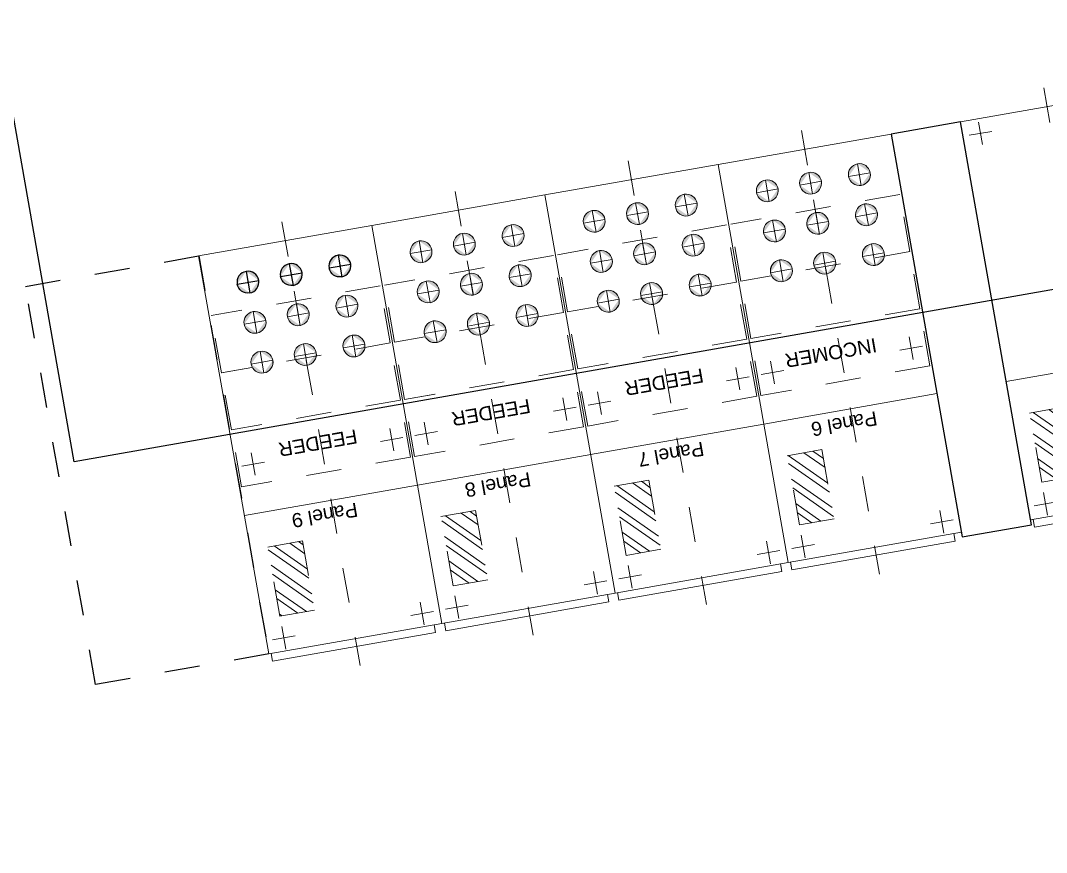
# Model space of a CAD drawing. Header units: millimetres. Extents: x 111502 to 977541, y 8702 to 1044108.
# Drawn here: x 489318.204 to 489321.121, y 241123.367 to 241125.735 of the extents above; entities that cross this region are included whole.
import ezdxf

# ---------------------------------------------------------------- set-up
doc = ezdxf.new("R2010")
doc.units = ezdxf.units.MM
doc.header["$LTSCALE"] = 0.25
for name, pattern in [('Proposed Primary Substation - OPTION 2$0$ACISOTGB', [9, 4, -1, 1, -1, 1, -1]), ('Proposed Primary Substation - OPTION 2$0$AM_ISO02W050', [7.5, 6, -1.5]), ('Proposed Primary Substation - OPTION 2$0$AM_ISO08W050', [18, 12, -1.5, 3, -1.5]), ('Proposed Primary Substation - OPTION 2$0$AM_ISO08W050x2', [9, 6, -0.75, 1.5, -0.75])]:
    doc.linetypes.add(name, pattern=pattern)
for name, color, linetype in [('Proposed Primary Substation - OPTION 2$0$0 RELAY PANELS', 7, 'Continuous'), ('Proposed Primary Substation - OPTION 2$0$PDF10_Geometry', 7, 'Continuous'), ('Proposed Primary Substation - OPTION 2$0$PDF10_Solid Fills', 7, 'Continuous'), ('X HVSS Site Background', 8, 'Continuous'), ('Z-z-Xref-Primary Substation', 7, 'Continuous')]:
    doc.layers.add(name, color=color, linetype=linetype)
for name, color, linetype, lineweight in [('Proposed Primary Substation - OPTION 2$0$AM_0', 7, 'Continuous', 20), ('Proposed Primary Substation - OPTION 2$0$AM_3', 6, 'Proposed Primary Substation - OPTION 2$0$AM_ISO02W050', 15), ('Proposed Primary Substation - OPTION 2$0$AM_6', 2, 'Continuous', 15), ('Proposed Primary Substation - OPTION 2$0$AM_7', 4, 'Proposed Primary Substation - OPTION 2$0$AM_ISO08W050', 13), ('Proposed Primary Substation - OPTION 2$0$AM_8', 1, 'Continuous', 13)]:
    doc.layers.add(name, color=color, linetype=linetype, lineweight=lineweight)
doc.styles.add('Proposed Primary Substation - OPTION 2$0$Standard', font='arial.ttf')
pattern_1 = [(45, (-3949.11, 614.69), (-35.35534, 35.35534), [])]

# ---------------------------------------------------------------- blocks, each defined once
blk = doc.blocks.new('Proposed Primary Substation - OPTION 2$0$BUSSEC_F01_OP02')
at = {"layer": 'Proposed Primary Substation - OPTION 2$0$AM_0'}
for p, q in [((0, 400), (500, 400)), ((500, 400), (1000, 400))]:
    blk.add_line(p, q, dxfattribs=at)
for points in [[(0, 0), (500, 0), (500, 1150), (0, 1150)], [(500, 0), (1000, 0), (1000, 1150), (500, 1150)]]:
    blk.add_lwpolyline(points, close=True, dxfattribs=at)
for points in [[(22, 0), (22, -22), (493, -22), (493, 0)], [(522, 0), (522, -22), (993, -22), (993, 0)]]:
    blk.add_lwpolyline(points, dxfattribs=at)
at = {"layer": 'Proposed Primary Substation - OPTION 2$0$AM_7'}
for p, q in [((250, 1204.2), (250, -77.4)), ((750, 1204.2), (750, -77.4))]:
    blk.add_line(p, q, dxfattribs=at)
at = {"layer": 'Proposed Primary Substation - OPTION 2$0$AM_7', "linetype": 'Proposed Primary Substation - OPTION 2$0$AM_ISO08W050x2'}
for p, q in [((50, 70.7), (50, 5.3)), ((450, 70.7), (450, 5.3)), ((550, 70.7), (550, 5.3)), ((950, 70.7), (950, 5.3)), ((82.7, 38), (17.3, 38)), ((417.3, 38), (482.7, 38)), ((582.7, 38), (517.3, 38)), ((917.3, 38), (982.7, 38))]:
    blk.add_line(p, q, dxfattribs=at)
blk = doc.blocks.new('Proposed Primary Substation - OPTION 2$0$BB CT CHAMBER')
blk.add_lwpolyline([(0, 0), (200, 0), (200, -1164), (0, -1164)], close=True)
blk = doc.blocks.new('Proposed Primary Substation - OPTION 2$0$011S-630A BTM FLAT')
at = {"layer": 'Proposed Primary Substation - OPTION 2$0$AM_0'}
blk.add_line((-500, 400), (0, 400), dxfattribs=at)
blk.add_lwpolyline([(-500, 0), (0, 0), (0, 1150), (-500, 1150)], close=True, dxfattribs=at)
blk.add_lwpolyline([(-478, 0), (-478, -22), (-7, -22), (-7, 0)], dxfattribs=at)
at = {"layer": 'Proposed Primary Substation - OPTION 2$0$AM_7'}
blk.add_line((-250, 1204.2), (-250, -77.4), dxfattribs=at)
at = {"layer": 'Proposed Primary Substation - OPTION 2$0$AM_7', "linetype": 'Proposed Primary Substation - OPTION 2$0$AM_ISO08W050x2'}
for p, q in [((-450, 70.7), (-450, 5.3)), ((-50, 70.7), (-50, 5.3)), ((-417.3, 38), (-482.7, 38)), ((-82.7, 38), (-17.3, 38))]:
    blk.add_line(p, q, dxfattribs=at)
blk = doc.blocks.new('Proposed Primary Substation - OPTION 2$0$2000A FLAT')
at = {"layer": 'Proposed Primary Substation - OPTION 2$0$AM_0'}
blk.add_line((-500, 400), (0, 400), dxfattribs=at)
blk.add_lwpolyline([(-500, 0), (0, 0), (0, 1150), (-500, 1150)], close=True, dxfattribs=at)
blk.add_lwpolyline([(-478, 0), (-478, -22), (-7, -22), (-7, 0)], dxfattribs=at)
at = {"layer": 'Proposed Primary Substation - OPTION 2$0$AM_7'}
blk.add_line((-250, 1204.2), (-250, -77.4), dxfattribs=at)
at = {"layer": 'Proposed Primary Substation - OPTION 2$0$AM_7', "linetype": 'Proposed Primary Substation - OPTION 2$0$AM_ISO08W050x2'}
for p, q in [((-450, 70.7), (-450, 5.3)), ((-50, 70.7), (-50, 5.3)), ((-417.3, 38), (-482.7, 38)), ((-82.7, 38), (-17.3, 38))]:
    blk.add_line(p, q, dxfattribs=at)
blk = doc.blocks.new('Proposed Primary Substation - OPTION 2$0$BS100MM BTM RAISED')
at = {"layer": 'Proposed Primary Substation - OPTION 2$0$AM_8'}
h = blk.add_hatch(dxfattribs=at)
h.set_pattern_fill('_U', color=256, scale=50, angle=45, style=0, pattern_type=0)
h.set_pattern_definition(pattern_1)
h.paths.add_polyline_path([(0, 0), (0, -200), (100, -200), (100, 0)])
at = {"layer": 'Proposed Primary Substation - OPTION 2$0$AM_3'}
blk.add_lwpolyline([(0, -200), (100, -200), (100, 0), (0, 0)], close=True, dxfattribs=at)
blk = doc.blocks.new('Proposed Primary Substation - OPTION 2$0$BS 200MM BTM RAISED')
at = {"layer": 'Proposed Primary Substation - OPTION 2$0$AM_8'}
h = blk.add_hatch(dxfattribs=at)
h.set_pattern_fill('_U', color=256, scale=50, angle=45, style=0, pattern_type=0)
h.set_pattern_definition(pattern_1)
h.paths.add_polyline_path([(0, 0), (0, -200), (100, -200), (100, 0)])
at = {"layer": 'Proposed Primary Substation - OPTION 2$0$AM_3'}
blk.add_lwpolyline([(0, -200), (100, -200), (100, 0), (0, 0)], close=True, dxfattribs=at)
blk = doc.blocks.new('*U1583')
at = {"layer": 'Proposed Primary Substation - OPTION 2$0$AM_8'}
h = blk.add_hatch(dxfattribs=at)
h.set_pattern_fill('_U', color=256, scale=50, angle=45, style=0, pattern_type=0)
h.set_pattern_definition([(45, (-4099.11, 914.69), (-35.35534, 35.35534), [])])
h.paths.add_polyline_path([(-150, 300), (-150, 100), (-50, 100), (-50, 300)])
at = {"layer": 'Proposed Primary Substation - OPTION 2$0$AM_3'}
blk.add_lwpolyline([(-150, 100), (-50, 100), (-50, 300), (-150, 300)], close=True, dxfattribs=at)
for name in ['Proposed Primary Substation - OPTION 2$0$BS100MM BTM RAISED', 'Proposed Primary Substation - OPTION 2$0$BS 200MM BTM RAISED']:
    blk.add_blockref(name, (-150, 300))
blk = doc.blocks.new('Proposed Primary Substation - OPTION 2$0$DV10682 BLANK')
at = {"layer": 'Proposed Primary Substation - OPTION 2$0$AM_3'}
for p, q in [((6, -249), (6, -84)), ((6, -84), (494, -84)), ((494, -249), (494, -84)), ((6, -249), (494, -249))]:
    blk.add_line(p, q, dxfattribs=at)
blk = doc.blocks.new('Proposed Primary Substation - OPTION 2')
at = {"layer": 'Proposed Primary Substation - OPTION 2$0$PDF10_Solid Fills', "transparency": 33554559}
h = blk.add_hatch(color=256, dxfattribs=at)
h.paths.add_polyline_path([(489320583.8, 241125326.8, -0.413934), (489320620.1, 241125301.5)], flags=0)
h.paths.add_polyline_path([(489320558.3, 241125290.7, -0.414737), (489320583.8, 241125326.8)], flags=0)
h.paths.add_polyline_path([(489320594.6, 241125265.5, -0.414082), (489320558.3, 241125290.7)], flags=0)
h.paths.add_polyline_path([(489320620.1, 241125301.5, -0.413274), (489320594.6, 241125265.5)], flags=0)
h = blk.add_hatch(color=256, dxfattribs=at)
h.paths.add_polyline_path([(489320445.2, 241125302.4, -0.414093), (489320481.4, 241125277.1)], flags=0)
h.paths.add_polyline_path([(489320419.9, 241125266.3, -0.414093), (489320445.2, 241125302.4)], flags=0)
h.paths.add_polyline_path([(489320456, 241125241.1, -0.41344), (489320419.9, 241125266.3)], flags=0)
h.paths.add_polyline_path([(489320481.4, 241125277.1, -0.41344), (489320456, 241125241.1)], flags=0)
h = blk.add_hatch(color=256, dxfattribs=at)
h.paths.add_polyline_path([(489320322.1, 241125280.7, -0.41344), (489320358.1, 241125255.4)], flags=0)
h.paths.add_polyline_path([(489320296.9, 241125244.6, -0.414892), (489320322.1, 241125280.7)], flags=0)
h.paths.add_polyline_path([(489320332.9, 241125219.4, -0.414245), (489320296.9, 241125244.6)], flags=0)
h.paths.add_polyline_path([(489320358.1, 241125255.4, -0.412791), (489320332.9, 241125219.4)], flags=0)
h = blk.add_hatch(color=256, dxfattribs=at)
h.paths.add_polyline_path([(489320091.4, 241125240.1, -0.413934), (489320127.8, 241125214.8)], flags=0)
h.paths.add_polyline_path([(489320066, 241125204, -0.414737), (489320091.4, 241125240.1)], flags=0)
h.paths.add_polyline_path([(489320102.2, 241125178.8, -0.414082), (489320066, 241125204)], flags=0)
h.paths.add_polyline_path([(489320127.8, 241125214.8, -0.413274), (489320102.2, 241125178.8)], flags=0)
h = blk.add_hatch(color=256, dxfattribs=at)
h.paths.add_polyline_path([(489319952.8, 241125215.7, -0.414093), (489319988.9, 241125190.4)], flags=0)
h.paths.add_polyline_path([(489319927.5, 241125179.6, -0.414093), (489319952.8, 241125215.7)], flags=0)
h.paths.add_polyline_path([(489319963.6, 241125154.4, -0.41344), (489319927.5, 241125179.6)], flags=0)
h.paths.add_polyline_path([(489319988.9, 241125190.4, -0.41344), (489319963.6, 241125154.4)], flags=0)
h = blk.add_hatch(color=256, dxfattribs=at)
h.paths.add_polyline_path([(489320604, 241125212.6, -0.413934), (489320640.3, 241125187.3)], flags=0)
h.paths.add_polyline_path([(489320578.5, 241125176.4, -0.414737), (489320604, 241125212.6)], flags=0)
h.paths.add_polyline_path([(489320614.8, 241125151.3, -0.414082), (489320578.5, 241125176.4)], flags=0)
h.paths.add_polyline_path([(489320640.3, 241125187.3, -0.413274), (489320614.8, 241125151.3)], flags=0)
h = blk.add_hatch(color=256, dxfattribs=at)
h.paths.add_polyline_path([(489319829.7, 241125194, -0.41344), (489319865.7, 241125168.7)], flags=0)
h.paths.add_polyline_path([(489319804.5, 241125157.9, -0.414892), (489319829.7, 241125194)], flags=0)
h.paths.add_polyline_path([(489319840.5, 241125132.7, -0.414245), (489319804.5, 241125157.9)], flags=0)
h.paths.add_polyline_path([(489319865.7, 241125168.7, -0.412791), (489319840.5, 241125132.7)], flags=0)
h = blk.add_hatch(color=256, dxfattribs=at)
h.paths.add_polyline_path([(489320465.4, 241125188.2, -0.414093), (489320501.5, 241125162.9)], flags=0)
h.paths.add_polyline_path([(489320440, 241125152, -0.414093), (489320465.4, 241125188.2)], flags=0)
h.paths.add_polyline_path([(489320476.1, 241125126.9, -0.41344), (489320440, 241125152)], flags=0)
h.paths.add_polyline_path([(489320501.5, 241125162.9, -0.41344), (489320476.1, 241125126.9)], flags=0)
h = blk.add_hatch(color=256, dxfattribs=at)
h.paths.add_polyline_path([(489319599, 241125153.4, -0.413934), (489319635.4, 241125128.2)], flags=0)
h.paths.add_polyline_path([(489319573.6, 241125117.3, -0.414737), (489319599, 241125153.4)], flags=0)
h.paths.add_polyline_path([(489319609.8, 241125092.1, -0.414082), (489319573.6, 241125117.3)], flags=0)
h.paths.add_polyline_path([(489319635.4, 241125128.2, -0.413274), (489319609.8, 241125092.1)], flags=0)
h = blk.add_hatch(color=256, dxfattribs=at)
h.paths.add_polyline_path([(489320342.3, 241125166.5, -0.413934), (489320378.6, 241125141.2)], flags=0)
h.paths.add_polyline_path([(489320316.9, 241125130.4, -0.414737), (489320342.3, 241125166.5)], flags=0)
h.paths.add_polyline_path([(489320353.1, 241125105.2, -0.414082), (489320316.9, 241125130.4)], flags=0)
h.paths.add_polyline_path([(489320378.6, 241125141.2, -0.413274), (489320353.1, 241125105.2)], flags=0)
h = blk.add_hatch(color=256, dxfattribs=at)
h.paths.add_polyline_path([(489319460.4, 241125129, -0.414093), (489319496.5, 241125103.7)], flags=0)
h.paths.add_polyline_path([(489319435.1, 241125092.9, -0.414093), (489319460.4, 241125129)], flags=0)
h.paths.add_polyline_path([(489319471.2, 241125067.7, -0.41344), (489319435.1, 241125092.9)], flags=0)
h.paths.add_polyline_path([(489319496.5, 241125103.7, -0.41344), (489319471.2, 241125067.7)], flags=0)
h = blk.add_hatch(color=256, dxfattribs=at)
h.paths.add_polyline_path([(489320111.5, 241125125.9, -0.413934), (489320147.9, 241125100.6)], flags=0)
h.paths.add_polyline_path([(489320086.1, 241125089.7, -0.414737), (489320111.5, 241125125.9)], flags=0)
h.paths.add_polyline_path([(489320122.3, 241125064.6, -0.414082), (489320086.1, 241125089.7)], flags=0)
h.paths.add_polyline_path([(489320147.9, 241125100.6, -0.413274), (489320122.3, 241125064.6)], flags=0)
h = blk.add_hatch(color=256, dxfattribs=at)
h.paths.add_polyline_path([(489319337.3, 241125107.3, -0.41344), (489319373.3, 241125082)], flags=0)
h.paths.add_polyline_path([(489319312.1, 241125071.2, -0.414892), (489319337.3, 241125107.3)], flags=0)
h.paths.add_polyline_path([(489319348.1, 241125046, -0.414245), (489319312.1, 241125071.2)], flags=0)
h.paths.add_polyline_path([(489319373.3, 241125082, -0.412791), (489319348.1, 241125046)], flags=0)
h = blk.add_hatch(color=256, dxfattribs=at)
h.paths.add_polyline_path([(489319972.9, 241125101.5, -0.414093), (489320009.1, 241125076.2)], flags=0)
h.paths.add_polyline_path([(489319947.6, 241125065.3, -0.414093), (489319972.9, 241125101.5)], flags=0)
h.paths.add_polyline_path([(489319983.7, 241125040.1, -0.41344), (489319947.6, 241125065.3)], flags=0)
h.paths.add_polyline_path([(489320009.1, 241125076.2, -0.41344), (489319983.7, 241125040.1)], flags=0)
at = {"layer": 'Proposed Primary Substation - OPTION 2$0$PDF10_Solid Fills', "true_color": 0xffffff, "transparency": 33554559}
h = blk.add_hatch(color=7, dxfattribs=at)
h.paths.add_polyline_path([(489320623.6, 241125099.3, -0.413934), (489320660, 241125074)], flags=0)
h.paths.add_polyline_path([(489320598.2, 241125063.1, -0.414737), (489320623.6, 241125099.3)], flags=0)
h.paths.add_polyline_path([(489320634.4, 241125038, -0.414082), (489320598.2, 241125063.1)], flags=0)
h.paths.add_polyline_path([(489320660, 241125074, -0.413274), (489320634.4, 241125038)], flags=0)
at = {"layer": 'Proposed Primary Substation - OPTION 2$0$PDF10_Solid Fills', "transparency": 33554559}
h = blk.add_hatch(color=256, dxfattribs=at)
h.paths.add_polyline_path([(489320623.6, 241125099.3, -0.413934), (489320660, 241125074)], flags=0)
h.paths.add_polyline_path([(489320598.2, 241125063.1, -0.414737), (489320623.6, 241125099.3)], flags=0)
h.paths.add_polyline_path([(489320634.4, 241125038, -0.414082), (489320598.2, 241125063.1)], flags=0)
h.paths.add_polyline_path([(489320660, 241125074, -0.413274), (489320634.4, 241125038)], flags=0)
h = blk.add_hatch(color=256, dxfattribs=at)
h.paths.add_polyline_path([(489319849.9, 241125079.8, -0.413934), (489319886.3, 241125054.5)], flags=0)
h.paths.add_polyline_path([(489319824.5, 241125043.7, -0.414737), (489319849.9, 241125079.8)], flags=0)
h.paths.add_polyline_path([(489319860.7, 241125018.5, -0.414082), (489319824.5, 241125043.7)], flags=0)
h.paths.add_polyline_path([(489319886.3, 241125054.5, -0.413274), (489319860.7, 241125018.5)], flags=0)
at = {"layer": 'Proposed Primary Substation - OPTION 2$0$PDF10_Solid Fills', "true_color": 0xffffff, "transparency": 33554559}
h = blk.add_hatch(color=7, dxfattribs=at)
h.paths.add_polyline_path([(489320485.3, 241125074.9, -0.413934), (489320521.7, 241125049.6)], flags=0)
h.paths.add_polyline_path([(489320459.9, 241125038.8, -0.414737), (489320485.3, 241125074.9)], flags=0)
h.paths.add_polyline_path([(489320496.1, 241125013.6, -0.414082), (489320459.9, 241125038.8)], flags=0)
h.paths.add_polyline_path([(489320521.7, 241125049.6, -0.413274), (489320496.1, 241125013.6)], flags=0)
at = {"layer": 'Proposed Primary Substation - OPTION 2$0$PDF10_Solid Fills', "transparency": 33554559}
h = blk.add_hatch(color=256, dxfattribs=at)
h.paths.add_polyline_path([(489320485.3, 241125074.9, -0.413934), (489320521.7, 241125049.6)], flags=0)
h.paths.add_polyline_path([(489320459.9, 241125038.8, -0.414737), (489320485.3, 241125074.9)], flags=0)
h.paths.add_polyline_path([(489320496.1, 241125013.6, -0.414082), (489320459.9, 241125038.8)], flags=0)
h.paths.add_polyline_path([(489320521.7, 241125049.6, -0.413274), (489320496.1, 241125013.6)], flags=0)
h = blk.add_hatch(color=256, dxfattribs=at)
h.paths.add_polyline_path([(489319619.2, 241125039.2, -0.413934), (489319655.5, 241125013.9)], flags=0)
h.paths.add_polyline_path([(489319593.7, 241125003, -0.414737), (489319619.2, 241125039.2)], flags=0)
h.paths.add_polyline_path([(489319629.9, 241124977.9, -0.414082), (489319593.7, 241125003)], flags=0)
h.paths.add_polyline_path([(489319655.5, 241125013.9, -0.413274), (489319629.9, 241124977.9)], flags=0)
at = {"layer": 'Proposed Primary Substation - OPTION 2$0$PDF10_Solid Fills', "true_color": 0xffffff, "transparency": 33554559}
h = blk.add_hatch(color=7, dxfattribs=at)
h.paths.add_polyline_path([(489320362.1, 241125053.2, -0.413934), (489320398.5, 241125028)], flags=0)
h.paths.add_polyline_path([(489320336.7, 241125017.1, -0.414737), (489320362.1, 241125053.2)], flags=0)
h.paths.add_polyline_path([(489320372.9, 241124991.9, -0.414082), (489320336.7, 241125017.1)], flags=0)
h.paths.add_polyline_path([(489320398.5, 241125028, -0.413274), (489320372.9, 241124991.9)], flags=0)
at = {"layer": 'Proposed Primary Substation - OPTION 2$0$PDF10_Solid Fills', "transparency": 33554559}
h = blk.add_hatch(color=256, dxfattribs=at)
h.paths.add_polyline_path([(489320362.1, 241125053.2, -0.413934), (489320398.5, 241125028)], flags=0)
h.paths.add_polyline_path([(489320336.7, 241125017.1, -0.414737), (489320362.1, 241125053.2)], flags=0)
h.paths.add_polyline_path([(489320372.9, 241124991.9, -0.414082), (489320336.7, 241125017.1)], flags=0)
h.paths.add_polyline_path([(489320398.5, 241125028, -0.413274), (489320372.9, 241124991.9)], flags=0)
h = blk.add_hatch(color=256, dxfattribs=at)
h.paths.add_polyline_path([(489319480.5, 241125014.8, -0.414093), (489319516.6, 241124989.5)], flags=0)
h.paths.add_polyline_path([(489319455.2, 241124978.6, -0.414093), (489319480.5, 241125014.8)], flags=0)
h.paths.add_polyline_path([(489319491.3, 241124953.4, -0.41344), (489319455.2, 241124978.6)], flags=0)
h.paths.add_polyline_path([(489319516.6, 241124989.5, -0.41344), (489319491.3, 241124953.4)], flags=0)
at = {"layer": 'Proposed Primary Substation - OPTION 2$0$PDF10_Solid Fills', "true_color": 0xffffff, "transparency": 33554559}
h = blk.add_hatch(color=7, dxfattribs=at)
h.paths.add_polyline_path([(489320131.2, 241125012.6, -0.413934), (489320167.6, 241124987.3)], flags=0)
h.paths.add_polyline_path([(489320105.8, 241124976.4, -0.414737), (489320131.2, 241125012.6)], flags=0)
h.paths.add_polyline_path([(489320142, 241124951.2, -0.414082), (489320105.8, 241124976.4)], flags=0)
h.paths.add_polyline_path([(489320167.6, 241124987.3, -0.413274), (489320142, 241124951.2)], flags=0)
at = {"layer": 'Proposed Primary Substation - OPTION 2$0$PDF10_Solid Fills', "transparency": 33554559}
h = blk.add_hatch(color=256, dxfattribs=at)
h.paths.add_polyline_path([(489320131.2, 241125012.6, -0.413934), (489320167.6, 241124987.3)], flags=0)
h.paths.add_polyline_path([(489320105.8, 241124976.4, -0.414737), (489320131.2, 241125012.6)], flags=0)
h.paths.add_polyline_path([(489320142, 241124951.2, -0.414082), (489320105.8, 241124976.4)], flags=0)
h.paths.add_polyline_path([(489320167.6, 241124987.3, -0.413274), (489320142, 241124951.2)], flags=0)
h = blk.add_hatch(color=256, dxfattribs=at)
h.paths.add_polyline_path([(489319357.5, 241124993.1, -0.413934), (489319393.9, 241124967.8)], flags=0)
h.paths.add_polyline_path([(489319332.1, 241124957, -0.414737), (489319357.5, 241124993.1)], flags=0)
h.paths.add_polyline_path([(489319368.3, 241124931.8, -0.414082), (489319332.1, 241124957)], flags=0)
h.paths.add_polyline_path([(489319393.9, 241124967.8, -0.413274), (489319368.3, 241124931.8)], flags=0)
at = {"layer": 'Proposed Primary Substation - OPTION 2$0$PDF10_Solid Fills', "true_color": 0xffffff, "transparency": 33554559}
h = blk.add_hatch(color=7, dxfattribs=at)
h.paths.add_polyline_path([(489319992.9, 241124988.2, -0.413934), (489320029.2, 241124962.9)], flags=0)
h.paths.add_polyline_path([(489319967.4, 241124952.1, -0.414737), (489319992.9, 241124988.2)], flags=0)
h.paths.add_polyline_path([(489320003.7, 241124926.9, -0.414082), (489319967.4, 241124952.1)], flags=0)
h.paths.add_polyline_path([(489320029.2, 241124962.9, -0.413274), (489320003.7, 241124926.9)], flags=0)
at = {"layer": 'Proposed Primary Substation - OPTION 2$0$PDF10_Solid Fills', "transparency": 33554559}
h = blk.add_hatch(color=256, dxfattribs=at)
h.paths.add_polyline_path([(489319992.9, 241124988.2, -0.413934), (489320029.2, 241124962.9)], flags=0)
h.paths.add_polyline_path([(489319967.4, 241124952.1, -0.414737), (489319992.9, 241124988.2)], flags=0)
h.paths.add_polyline_path([(489320003.7, 241124926.9, -0.414082), (489319967.4, 241124952.1)], flags=0)
h.paths.add_polyline_path([(489320029.2, 241124962.9, -0.413274), (489320003.7, 241124926.9)], flags=0)
h = blk.add_hatch(color=256, dxfattribs=at)
h.paths.add_polyline_path([(489319126.4, 241124952.4, -0.413934), (489319162.8, 241124927.2)], flags=0)
h.paths.add_polyline_path([(489319101, 241124916.3, -0.414737), (489319126.4, 241124952.4)], flags=0)
h.paths.add_polyline_path([(489319137.2, 241124891.1, -0.414082), (489319101, 241124916.3)], flags=0)
h.paths.add_polyline_path([(489319162.8, 241124927.2, -0.413274), (489319137.2, 241124891.1)], flags=0)
at = {"layer": 'Proposed Primary Substation - OPTION 2$0$PDF10_Solid Fills', "true_color": 0xffffff, "transparency": 33554559}
h = blk.add_hatch(color=7, dxfattribs=at)
h.paths.add_polyline_path([(489319869.7, 241124966.5, -0.413934), (489319906.1, 241124941.3)], flags=0)
h.paths.add_polyline_path([(489319844.3, 241124930.4, -0.414737), (489319869.7, 241124966.5)], flags=0)
h.paths.add_polyline_path([(489319880.5, 241124905.2, -0.414082), (489319844.3, 241124930.4)], flags=0)
h.paths.add_polyline_path([(489319906.1, 241124941.3, -0.413274), (489319880.5, 241124905.2)], flags=0)
at = {"layer": 'Proposed Primary Substation - OPTION 2$0$PDF10_Solid Fills', "transparency": 33554559}
h = blk.add_hatch(color=256, dxfattribs=at)
h.paths.add_polyline_path([(489319869.7, 241124966.5, -0.413934), (489319906.1, 241124941.3)], flags=0)
h.paths.add_polyline_path([(489319844.3, 241124930.4, -0.414737), (489319869.7, 241124966.5)], flags=0)
h.paths.add_polyline_path([(489319880.5, 241124905.2, -0.414082), (489319844.3, 241124930.4)], flags=0)
h.paths.add_polyline_path([(489319906.1, 241124941.3, -0.413274), (489319880.5, 241124905.2)], flags=0)
h = blk.add_hatch(color=256, dxfattribs=at)
h.paths.add_polyline_path([(489318988.1, 241124928.1, -0.414093), (489319024.2, 241124902.7)], flags=0)
h.paths.add_polyline_path([(489318962.8, 241124891.9, -0.414093), (489318988.1, 241124928.1)], flags=0)
h.paths.add_polyline_path([(489318998.9, 241124866.7, -0.41344), (489318962.8, 241124891.9)], flags=0)
h.paths.add_polyline_path([(489319024.2, 241124902.7, -0.41344), (489318998.9, 241124866.7)], flags=0)
at = {"layer": 'Proposed Primary Substation - OPTION 2$0$PDF10_Solid Fills', "true_color": 0xffffff, "transparency": 33554559}
h = blk.add_hatch(color=7, dxfattribs=at)
h.paths.add_polyline_path([(489319638.8, 241124925.9, -0.413934), (489319675.1, 241124900.6)], flags=0)
h.paths.add_polyline_path([(489319613.4, 241124889.7, -0.414737), (489319638.8, 241124925.9)], flags=0)
h.paths.add_polyline_path([(489319649.6, 241124864.5, -0.414082), (489319613.4, 241124889.7)], flags=0)
h.paths.add_polyline_path([(489319675.1, 241124900.6, -0.413274), (489319649.6, 241124864.5)], flags=0)
at = {"layer": 'Proposed Primary Substation - OPTION 2$0$PDF10_Solid Fills', "transparency": 33554559}
h = blk.add_hatch(color=256, dxfattribs=at)
h.paths.add_polyline_path([(489319638.8, 241124925.9, -0.413934), (489319675.1, 241124900.6)], flags=0)
h.paths.add_polyline_path([(489319613.4, 241124889.7, -0.414737), (489319638.8, 241124925.9)], flags=0)
h.paths.add_polyline_path([(489319649.6, 241124864.5, -0.414082), (489319613.4, 241124889.7)], flags=0)
h.paths.add_polyline_path([(489319675.1, 241124900.6, -0.413274), (489319649.6, 241124864.5)], flags=0)
h = blk.add_hatch(color=256, dxfattribs=at)
h.paths.add_polyline_path([(489318864.9, 241124906.4, -0.413934), (489318901.3, 241124881.1)], flags=0)
h.paths.add_polyline_path([(489318839.5, 241124870.2, -0.414737), (489318864.9, 241124906.4)], flags=0)
h.paths.add_polyline_path([(489318875.7, 241124845.1, -0.414082), (489318839.5, 241124870.2)], flags=0)
h.paths.add_polyline_path([(489318901.3, 241124881.1, -0.413274), (489318875.7, 241124845.1)], flags=0)
at = {"layer": 'Proposed Primary Substation - OPTION 2$0$PDF10_Solid Fills', "true_color": 0xffffff, "transparency": 33554559}
h = blk.add_hatch(color=7, dxfattribs=at)
h.paths.add_polyline_path([(489319500.4, 241124901.5, -0.413934), (489319536.8, 241124876.2)], flags=0)
h.paths.add_polyline_path([(489319475, 241124865.4, -0.414737), (489319500.4, 241124901.5)], flags=0)
h.paths.add_polyline_path([(489319511.2, 241124840.2, -0.414082), (489319475, 241124865.4)], flags=0)
h.paths.add_polyline_path([(489319536.8, 241124876.2, -0.413274), (489319511.2, 241124840.2)], flags=0)
at = {"layer": 'Proposed Primary Substation - OPTION 2$0$PDF10_Solid Fills', "transparency": 33554559}
h = blk.add_hatch(color=256, dxfattribs=at)
h.paths.add_polyline_path([(489319500.4, 241124901.5, -0.413934), (489319536.8, 241124876.2)], flags=0)
h.paths.add_polyline_path([(489319475, 241124865.4, -0.414737), (489319500.4, 241124901.5)], flags=0)
h.paths.add_polyline_path([(489319511.2, 241124840.2, -0.414082), (489319475, 241124865.4)], flags=0)
h.paths.add_polyline_path([(489319536.8, 241124876.2, -0.413274), (489319511.2, 241124840.2)], flags=0)
at = {"layer": 'Proposed Primary Substation - OPTION 2$0$PDF10_Solid Fills', "true_color": 0xffffff, "transparency": 33554559}
h = blk.add_hatch(color=7, dxfattribs=at)
h.paths.add_polyline_path([(489319377.3, 241124879.8, -0.413934), (489319413.6, 241124854.5)], flags=0)
h.paths.add_polyline_path([(489319351.8, 241124843.7, -0.414737), (489319377.3, 241124879.8)], flags=0)
h.paths.add_polyline_path([(489319388.1, 241124818.5, -0.414082), (489319351.8, 241124843.7)], flags=0)
h.paths.add_polyline_path([(489319413.6, 241124854.5, -0.413274), (489319388.1, 241124818.5)], flags=0)
at = {"layer": 'Proposed Primary Substation - OPTION 2$0$PDF10_Solid Fills', "transparency": 33554559}
h = blk.add_hatch(color=256, dxfattribs=at)
h.paths.add_polyline_path([(489319377.3, 241124879.8, -0.413934), (489319413.6, 241124854.5)], flags=0)
h.paths.add_polyline_path([(489319351.8, 241124843.7, -0.414737), (489319377.3, 241124879.8)], flags=0)
h.paths.add_polyline_path([(489319388.1, 241124818.5, -0.414082), (489319351.8, 241124843.7)], flags=0)
h.paths.add_polyline_path([(489319413.6, 241124854.5, -0.413274), (489319388.1, 241124818.5)], flags=0)
at = {"layer": 'Proposed Primary Substation - OPTION 2$0$PDF10_Solid Fills', "true_color": 0xffffff, "transparency": 33554559}
h = blk.add_hatch(color=7, dxfattribs=at)
h.paths.add_polyline_path([(489319146.4, 241124839.2, -0.413934), (489319182.7, 241124813.9)], flags=0)
h.paths.add_polyline_path([(489319120.9, 241124803, -0.414737), (489319146.4, 241124839.2)], flags=0)
h.paths.add_polyline_path([(489319157.2, 241124777.8, -0.414082), (489319120.9, 241124803)], flags=0)
h.paths.add_polyline_path([(489319182.7, 241124813.9, -0.413274), (489319157.2, 241124777.8)], flags=0)
at = {"layer": 'Proposed Primary Substation - OPTION 2$0$PDF10_Solid Fills', "transparency": 33554559}
h = blk.add_hatch(color=256, dxfattribs=at)
h.paths.add_polyline_path([(489319146.4, 241124839.2, -0.413934), (489319182.7, 241124813.9)], flags=0)
h.paths.add_polyline_path([(489319120.9, 241124803, -0.414737), (489319146.4, 241124839.2)], flags=0)
h.paths.add_polyline_path([(489319157.2, 241124777.8, -0.414082), (489319120.9, 241124803)], flags=0)
h.paths.add_polyline_path([(489319182.7, 241124813.9, -0.413274), (489319157.2, 241124777.8)], flags=0)
at = {"layer": 'Proposed Primary Substation - OPTION 2$0$PDF10_Solid Fills', "true_color": 0xffffff, "transparency": 33554559}
h = blk.add_hatch(color=7, dxfattribs=at)
h.paths.add_polyline_path([(489319008, 241124814.8, -0.413934), (489319044.4, 241124789.5)], flags=0)
h.paths.add_polyline_path([(489318982.6, 241124778.7, -0.414737), (489319008, 241124814.8)], flags=0)
h.paths.add_polyline_path([(489319018.8, 241124753.5, -0.414082), (489318982.6, 241124778.7)], flags=0)
h.paths.add_polyline_path([(489319044.4, 241124789.5, -0.413274), (489319018.8, 241124753.5)], flags=0)
at = {"layer": 'Proposed Primary Substation - OPTION 2$0$PDF10_Solid Fills', "transparency": 33554559}
h = blk.add_hatch(color=256, dxfattribs=at)
h.paths.add_polyline_path([(489319008, 241124814.8, -0.413934), (489319044.4, 241124789.5)], flags=0)
h.paths.add_polyline_path([(489318982.6, 241124778.7, -0.414737), (489319008, 241124814.8)], flags=0)
h.paths.add_polyline_path([(489319018.8, 241124753.5, -0.414082), (489318982.6, 241124778.7)], flags=0)
h.paths.add_polyline_path([(489319044.4, 241124789.5, -0.413274), (489319018.8, 241124753.5)], flags=0)
at = {"layer": 'Proposed Primary Substation - OPTION 2$0$PDF10_Solid Fills', "true_color": 0xffffff, "transparency": 33554559}
h = blk.add_hatch(color=7, dxfattribs=at)
h.paths.add_polyline_path([(489318884.8, 241124793.1, -0.413934), (489318921.2, 241124767.8)], flags=0)
h.paths.add_polyline_path([(489318859.4, 241124757, -0.414737), (489318884.8, 241124793.1)], flags=0)
h.paths.add_polyline_path([(489318895.6, 241124731.8, -0.414082), (489318859.4, 241124757)], flags=0)
h.paths.add_polyline_path([(489318921.2, 241124767.8, -0.413274), (489318895.6, 241124731.8)], flags=0)
at = {"layer": 'Proposed Primary Substation - OPTION 2$0$PDF10_Solid Fills', "transparency": 33554559}
h = blk.add_hatch(color=256, dxfattribs=at)
h.paths.add_polyline_path([(489318884.8, 241124793.1, -0.413934), (489318921.2, 241124767.8)], flags=0)
h.paths.add_polyline_path([(489318859.4, 241124757, -0.414737), (489318884.8, 241124793.1)], flags=0)
h.paths.add_polyline_path([(489318895.6, 241124731.8, -0.414082), (489318859.4, 241124757)], flags=0)
h.paths.add_polyline_path([(489318921.2, 241124767.8, -0.413274), (489318895.6, 241124731.8)], flags=0)
at = {"layer": 'X HVSS Site Background'}
h = blk.add_hatch(color=256, dxfattribs=at)
h.paths.add_polyline_path([(489319106.5, 241125066.7, -0.413934), (489319142.8, 241125041.4)], flags=0)
h.paths.add_polyline_path([(489319081.1, 241125030.5, -0.414737), (489319106.5, 241125066.7)], flags=0)
h.paths.add_polyline_path([(489319117.3, 241125005.3, -0.414082), (489319081.1, 241125030.5)], flags=0)
h.paths.add_polyline_path([(489319142.8, 241125041.4, -0.413274), (489319117.3, 241125005.3)], flags=0)
h = blk.add_hatch(color=256, dxfattribs=at)
h.paths.add_polyline_path([(489318968, 241125042.3, -0.414093), (489319004.1, 241125017)], flags=0)
h.paths.add_polyline_path([(489318942.7, 241125006.2, -0.414093), (489318968, 241125042.3)], flags=0)
h.paths.add_polyline_path([(489318978.8, 241124981, -0.41344), (489318942.7, 241125006.2)], flags=0)
h.paths.add_polyline_path([(489319004.1, 241125017, -0.41344), (489318978.8, 241124981)], flags=0)
h = blk.add_hatch(color=256, dxfattribs=at)
h.paths.add_polyline_path([(489318844.9, 241125020.6, -0.41344), (489318880.9, 241124995.3)], flags=0)
h.paths.add_polyline_path([(489318819.7, 241124984.5, -0.414892), (489318844.9, 241125020.6)], flags=0)
h.paths.add_polyline_path([(489318855.7, 241124959.3, -0.414245), (489318819.7, 241124984.5)], flags=0)
h.paths.add_polyline_path([(489318880.9, 241124995.3, -0.412791), (489318855.7, 241124959.3)], flags=0)
at = {"layer": 'Proposed Primary Substation - OPTION 2$0$0 RELAY PANELS', "linetype": 'Proposed Primary Substation - OPTION 2$0$ACISOTGB'}
blk.add_lwpolyline([(489318417.1, 241123845.5), (489318217.7, 241124978), (489318710.2, 241125064.7), (489318909.6, 241123932.2)], close=True, dxfattribs=at)
at = {"layer": 'Proposed Primary Substation - OPTION 2$0$AM_7', "linetype": 'Proposed Primary Substation - OPTION 2$0$AM_ISO08W050x2'}
for p, q in [((489320927.7, 241125445.7), (489320939, 241125381.4)), ((489320965.5, 241125419.2), (489320901.2, 241125407.9)), ((489320730.7, 241124834.3), (489320742.1, 241124770)), ((489320704.2, 241124796.5), (489320768.6, 241124807.8)), ((489320238.3, 241124747.6), (489320249.6, 241124683.3)), ((489320336.8, 241124764.9), (489320348.1, 241124700.6)), ((489320211.8, 241124709.8), (489320276.1, 241124721.1)), ((489320374.6, 241124738.4), (489320310.3, 241124727.1)), ((489319745.9, 241124660.9), (489319757.2, 241124596.6)), ((489319844.4, 241124678.2), (489319855.7, 241124613.9)), ((489319719.4, 241124623.1), (489319783.7, 241124634.4)), ((489319882.2, 241124651.7), (489319817.9, 241124640.4)), ((489319253.5, 241124574.2), (489319264.8, 241124509.9)), ((489319389.8, 241124565), (489319325.4, 241124553.7)), ((489319351.9, 241124591.5), (489319363.3, 241124527.2)), ((489319226.9, 241124536.4), (489319291.3, 241124547.7)), ((489318897.3, 241124478.3), (489318833, 241124467)), ((489318859.5, 241124504.8), (489318870.8, 241124440.5))]:
    blk.add_line(p, q, dxfattribs=at)
at = {"layer": 'Proposed Primary Substation - OPTION 2$0$PDF10_Geometry', "lineweight": 13}
for points in [[(489320583.8, 241125326.8, 0.414737), (489320558.3, 241125290.7), (489320620.1, 241125301.5, 0.413934), (489320583.8, 241125326.8), (489320594.6, 241125265.5, -0.414082), (489320558.3, 241125290.7)], [(489320445.2, 241125302.4, 0.414093), (489320419.9, 241125266.3), (489320481.4, 241125277.1, 0.414093), (489320445.2, 241125302.4), (489320456, 241125241.1, -0.41344), (489320419.9, 241125266.3)], [(489320322.1, 241125280.7, 0.414892), (489320296.9, 241125244.6), (489320358.1, 241125255.4, 0.41344), (489320322.1, 241125280.7), (489320332.9, 241125219.4, -0.414245), (489320296.9, 241125244.6)], [(489320091.4, 241125240.1, 0.414737), (489320066, 241125204), (489320127.8, 241125214.8, 0.413934), (489320091.4, 241125240.1), (489320102.2, 241125178.8, -0.414082), (489320066, 241125204)], [(489319952.8, 241125215.7, 0.414093), (489319927.5, 241125179.6), (489319988.9, 241125190.4, 0.414093), (489319952.8, 241125215.7), (489319963.6, 241125154.4, -0.41344), (489319927.5, 241125179.6)], [(489320604, 241125212.6, 0.414737), (489320578.5, 241125176.4), (489320640.3, 241125187.3, 0.413934), (489320604, 241125212.6), (489320614.8, 241125151.3, -0.414082), (489320578.5, 241125176.4)], [(489319829.7, 241125194, 0.414892), (489319804.5, 241125157.9), (489319865.7, 241125168.7, 0.41344), (489319829.7, 241125194), (489319840.5, 241125132.7, -0.414245), (489319804.5, 241125157.9)], [(489320465.4, 241125188.2, 0.414093), (489320440, 241125152), (489320501.5, 241125162.9, 0.414093), (489320465.4, 241125188.2), (489320476.1, 241125126.9, -0.41344), (489320440, 241125152)], [(489319599, 241125153.4, 0.414737), (489319573.6, 241125117.3), (489319635.4, 241125128.2, 0.413934), (489319599, 241125153.4), (489319609.8, 241125092.1, -0.414082), (489319573.6, 241125117.3)], [(489320342.3, 241125166.5, 0.414737), (489320316.9, 241125130.4), (489320378.6, 241125141.2, 0.413934), (489320342.3, 241125166.5), (489320353.1, 241125105.2, -0.414082), (489320316.9, 241125130.4)], [(489319460.4, 241125129, 0.414093), (489319435.1, 241125092.9), (489319496.5, 241125103.7, 0.414093), (489319460.4, 241125129), (489319471.2, 241125067.7, -0.41344), (489319435.1, 241125092.9)], [(489320111.5, 241125125.9, 0.414737), (489320086.1, 241125089.7), (489320147.9, 241125100.6, 0.413934), (489320111.5, 241125125.9), (489320122.3, 241125064.6, -0.414082), (489320086.1, 241125089.7)], [(489319337.3, 241125107.3, 0.414892), (489319312.1, 241125071.2), (489319373.3, 241125082, 0.41344), (489319337.3, 241125107.3), (489319348.1, 241125046, -0.414245), (489319312.1, 241125071.2)], [(489319972.9, 241125101.5, 0.414093), (489319947.6, 241125065.3), (489320009.1, 241125076.2, 0.414093), (489319972.9, 241125101.5), (489319983.7, 241125040.1, -0.41344), (489319947.6, 241125065.3)], [(489319849.9, 241125079.8, 0.414737), (489319824.5, 241125043.7), (489319886.3, 241125054.5, 0.413934), (489319849.9, 241125079.8), (489319860.7, 241125018.5, -0.414082), (489319824.5, 241125043.7)], [(489319619.2, 241125039.2, 0.414737), (489319593.7, 241125003), (489319655.5, 241125013.9, 0.413934), (489319619.2, 241125039.2), (489319629.9, 241124977.9, -0.414082), (489319593.7, 241125003)], [(489319480.5, 241125014.8, 0.414093), (489319455.2, 241124978.6), (489319516.6, 241124989.5, 0.414093), (489319480.5, 241125014.8), (489319491.3, 241124953.4, -0.41344), (489319455.2, 241124978.6)], [(489319357.5, 241124993.1, 0.414737), (489319332.1, 241124957), (489319393.9, 241124967.8, 0.413934), (489319357.5, 241124993.1), (489319368.3, 241124931.8, -0.414082), (489319332.1, 241124957)], [(489319126.4, 241124952.4, 0.414737), (489319101, 241124916.3), (489319162.8, 241124927.2, 0.413934), (489319126.4, 241124952.4), (489319137.2, 241124891.1, -0.414082), (489319101, 241124916.3)], [(489318988.1, 241124928.1, 0.414093), (489318962.8, 241124891.9), (489319024.2, 241124902.7, 0.414093), (489318988.1, 241124928.1), (489318998.9, 241124866.7, -0.41344), (489318962.8, 241124891.9)], [(489318864.9, 241124906.4, 0.414737), (489318839.5, 241124870.2), (489318901.3, 241124881.1, 0.413934), (489318864.9, 241124906.4), (489318875.7, 241124845.1, -0.414082), (489318839.5, 241124870.2)]]:
    blk.add_lwpolyline(points, format="xyb", dxfattribs=at)
for points in [[(489320634.4, 241125038, -0.414082), (489320598.2, 241125063.1, -0.414737), (489320623.6, 241125099.3, -0.413934), (489320660, 241125074, -0.413274)], [(489320496, 241125013.6, -0.413274), (489320459.7, 241125038.7, -0.413934), (489320485.2, 241125074.9, -0.414567), (489320521.7, 241125049.7, 0.414567), (489320485.2, 241125074.9, 0.413934), (489320459.7, 241125038.7, 0.413274)], [(489320372.9, 241124991.9, -0.414082), (489320336.7, 241125017.1, -0.414737), (489320362.1, 241125053.2, -0.413934), (489320398.5, 241125028, -0.413274)], [(489320142, 241124951.2, -0.414082), (489320105.8, 241124976.4, -0.414737), (489320131.2, 241125012.6, -0.413934), (489320167.6, 241124987.3, -0.413274)], [(489320003.6, 241124926.9, -0.413274), (489319967.3, 241124952, -0.413934), (489319992.8, 241124988.2, -0.414567), (489320029.3, 241124962.9, 0.414567), (489319992.8, 241124988.2, 0.413934), (489319967.3, 241124952, 0.413274)], [(489319880.5, 241124905.2, -0.414082), (489319844.3, 241124930.4, -0.414737), (489319869.7, 241124966.5, -0.413934), (489319906.1, 241124941.3, -0.413274)], [(489319649.6, 241124864.5, -0.414082), (489319613.4, 241124889.7, -0.414737), (489319638.8, 241124925.9, -0.413934), (489319675.1, 241124900.6, -0.413274)], [(489319511.2, 241124840.2, -0.413274), (489319474.8, 241124865.3, -0.413934), (489319500.4, 241124901.5, -0.414567), (489319536.9, 241124876.2, 0.414567), (489319500.4, 241124901.5, 0.413934), (489319474.8, 241124865.3, 0.413274)], [(489319388.1, 241124818.5, -0.414082), (489319351.8, 241124843.7, -0.414737), (489319377.3, 241124879.8, -0.413934), (489319413.6, 241124854.5, -0.413274)], [(489319157.2, 241124777.8, -0.414082), (489319120.9, 241124803, -0.414737), (489319146.4, 241124839.2, -0.413934), (489319182.7, 241124813.9, -0.413274)], [(489319018.7, 241124753.5, -0.413274), (489318982.4, 241124778.6, -0.413934), (489319008, 241124814.8, -0.414567), (489319044.4, 241124789.5, 0.414567), (489319008, 241124814.8, 0.413934), (489318982.4, 241124778.6, 0.413274)], [(489318895.6, 241124731.8, -0.414082), (489318859.4, 241124757, -0.414737), (489318884.8, 241124793.1, -0.413934), (489318921.2, 241124767.8, -0.413274)]]:
    blk.add_lwpolyline(points, format="xyb", close=True, dxfattribs=at)
for points in [[(489320634.4, 241125038), (489320623.6, 241125099.3)], [(489320496, 241125013.6), (489320485.2, 241125074.9)], [(489320598.2, 241125063.1), (489320660, 241125074)], [(489320372.9, 241124991.9), (489320362.1, 241125053.2)], [(489320459.7, 241125038.7), (489320521.7, 241125049.7)], [(489320142, 241124951.2), (489320131.2, 241125012.6)], [(489320336.7, 241125017.1), (489320398.5, 241125028)], [(489320003.6, 241124926.9), (489319992.8, 241124988.2)], [(489320105.8, 241124976.4), (489320167.6, 241124987.3)], [(489319880.5, 241124905.2), (489319869.7, 241124966.5)], [(489319967.3, 241124952), (489320029.3, 241124962.9)], [(489319649.6, 241124864.5), (489319638.8, 241124925.9)], [(489319844.3, 241124930.4), (489319906.1, 241124941.3)], [(489319511.2, 241124840.2), (489319500.4, 241124901.5)], [(489319613.4, 241124889.7), (489319675.1, 241124900.6)], [(489319388.1, 241124818.5), (489319377.3, 241124879.8)], [(489319474.8, 241124865.3), (489319536.9, 241124876.2)], [(489319157.2, 241124777.8), (489319146.4, 241124839.2)], [(489319351.8, 241124843.7), (489319413.6, 241124854.5)], [(489319018.7, 241124753.5), (489319008, 241124814.8)], [(489319120.9, 241124803), (489319182.7, 241124813.9)], [(489318895.6, 241124731.8), (489318884.8, 241124793.1)], [(489318982.4, 241124778.6), (489319044.4, 241124789.5)], [(489318859.4, 241124757), (489318921.2, 241124767.8)]]:
    blk.add_lwpolyline(points, close=True, dxfattribs=at)
for centre, radius, start, end in [((489320589.3, 241125296.3), 31.3, 279.7467, 9.5629), ((489320450.6, 241125271.8), 31.2, 279.9508, 9.7995), ((489320327.5, 241125250.1), 31.1, 280.1252, 9.8467), ((489320096.9, 241125209.6), 31.3, 279.7467, 9.5629), ((489319958.2, 241125185.1), 31.2, 279.9508, 9.7995), ((489320609.5, 241125182.1), 31.3, 279.7467, 9.5629), ((489319835, 241125163.4), 31.1, 280.1252, 9.8467), ((489320470.8, 241125157.6), 31.2, 279.9508, 9.7995), ((489319604.5, 241125123), 31.3, 279.7467, 9.5629), ((489320347.8, 241125136), 31.3, 279.7467, 9.5629), ((489319465.8, 241125098.4), 31.2, 279.9508, 9.7995), ((489320117, 241125095.4), 31.3, 279.7467, 9.5629), ((489320629, 241125068.5), 31.2, 99.8243, 189.9268), ((489320629.2, 241125068.4), 31.3, 10.2337, 100.179), ((489319342.6, 241125076.7), 31.1, 280.1252, 9.8467), ((489319978.3, 241125070.9), 31.2, 279.9508, 9.7995), ((489320628.9, 241125068.7), 31.2, 190.22, 280.1943), ((489320629.1, 241125068.8), 31.3, 279.7467, 9.5629), ((489319855.4, 241125049.3), 31.3, 279.7467, 9.5629), ((489320367.4, 241125022.5), 31.2, 99.8243, 189.9268), ((489320367.7, 241125022.4), 31.3, 10.2337, 100.179), ((489319624.6, 241125008.7), 31.3, 279.7467, 9.5629), ((489320136.5, 241124981.8), 31.2, 99.8243, 189.9268), ((489320136.7, 241124981.7), 31.3, 10.2337, 100.179), ((489320367.4, 241125022.6), 31.2, 190.22, 280.1943), ((489320367.6, 241125022.8), 31.3, 279.7467, 9.5629), ((489319485.9, 241124984.1), 31.2, 279.9508, 9.7995), ((489320136.5, 241124982), 31.2, 190.22, 280.1943), ((489320136.7, 241124982.1), 31.3, 279.7467, 9.5629), ((489319363, 241124962.6), 31.3, 279.7467, 9.5629), ((489319875, 241124935.8), 31.2, 99.8243, 189.9268), ((489319875.2, 241124935.7), 31.3, 10.2337, 100.179), ((489319131.9, 241124922), 31.3, 279.7467, 9.5629), ((489319644.1, 241124895.1), 31.2, 99.8243, 189.9268), ((489319644.3, 241124895), 31.3, 10.2337, 100.179), ((489319875, 241124935.9), 31.2, 190.22, 280.1943), ((489319875.2, 241124936.1), 31.3, 279.7467, 9.5629), ((489318993.5, 241124897.4), 31.2, 279.9508, 9.7995), ((489319644.1, 241124895.3), 31.2, 190.22, 280.1943), ((489319644.3, 241124895.4), 31.3, 279.7467, 9.5629), ((489318870.4, 241124875.9), 31.3, 279.7467, 9.5629), ((489319382.6, 241124849.1), 31.2, 99.8243, 189.9268), ((489319382.8, 241124849), 31.3, 10.2337, 100.179), ((489319151.7, 241124808.4), 31.2, 99.8243, 189.9268), ((489319151.9, 241124808.3), 31.3, 10.2337, 100.179), ((489319382.5, 241124849.2), 31.2, 190.22, 280.1943), ((489319382.8, 241124849.3), 31.3, 279.7467, 9.5629), ((489319151.6, 241124808.5), 31.2, 190.22, 280.1943), ((489319151.9, 241124808.7), 31.3, 279.7467, 9.5629), ((489318890.2, 241124762.3), 31.2, 99.8243, 189.9268), ((489318890.4, 241124762.3), 31.3, 10.2337, 100.179), ((489318890.1, 241124762.5), 31.2, 190.22, 280.1943), ((489318890.3, 241124762.6), 31.3, 279.7467, 9.5629)]:
    blk.add_arc(centre, radius, start, end, dxfattribs=at)
for points in [[(489320496, 241125013.6), (489320513.2, 241125016.6), (489320524.7, 241125032.8), (489320521.7, 241125049.7)], [(489320496, 241125013.6), (489320513.2, 241125016.6), (489320524.7, 241125032.8), (489320521.7, 241125049.7)], [(489320496, 241125013.6), (489320513.2, 241125016.6), (489320524.7, 241125032.8), (489320521.7, 241125049.7)], [(489320496, 241125013.6), (489320513.2, 241125016.6), (489320524.7, 241125032.8), (489320521.7, 241125049.7)], [(489320003.6, 241124926.9), (489320020.8, 241124929.9), (489320032.2, 241124946.1), (489320029.3, 241124962.9)], [(489320003.6, 241124926.9), (489320020.8, 241124929.9), (489320032.2, 241124946.1), (489320029.3, 241124962.9)], [(489320003.6, 241124926.9), (489320020.8, 241124929.9), (489320032.2, 241124946.1), (489320029.3, 241124962.9)], [(489320003.6, 241124926.9), (489320020.8, 241124929.9), (489320032.2, 241124946.1), (489320029.3, 241124962.9)], [(489319511.2, 241124840.2), (489319528.4, 241124843.2), (489319539.8, 241124859.4), (489319536.9, 241124876.2)], [(489319511.2, 241124840.2), (489319528.4, 241124843.2), (489319539.8, 241124859.4), (489319536.9, 241124876.2)], [(489319511.2, 241124840.2), (489319528.4, 241124843.2), (489319539.8, 241124859.4), (489319536.9, 241124876.2)], [(489319511.2, 241124840.2), (489319528.4, 241124843.2), (489319539.8, 241124859.4), (489319536.9, 241124876.2)], [(489319018.7, 241124753.5), (489319035.9, 241124756.5), (489319047.4, 241124772.7), (489319044.4, 241124789.5)], [(489319018.7, 241124753.5), (489319035.9, 241124756.5), (489319047.4, 241124772.7), (489319044.4, 241124789.5)], [(489319018.7, 241124753.5), (489319035.9, 241124756.5), (489319047.4, 241124772.7), (489319044.4, 241124789.5)], [(489319018.7, 241124753.5), (489319035.9, 241124756.5), (489319047.4, 241124772.7), (489319044.4, 241124789.5)]]:
    blk.add_open_spline(points, degree=3, dxfattribs=at)
at = {"layer": 'X HVSS Site Background', "flags": 128}
blk.add_lwpolyline([(489324217.5, 241126368.5), (489324364, 241125536.3), (489318356.5, 241124478.5), (489318123.2, 241125803.2), (489324130.8, 241126860.9)], dxfattribs=at)
for points in [[(489319106.5, 241125066.7, 0.414737), (489319081.1, 241125030.5), (489319142.8, 241125041.4, 0.413934), (489319106.5, 241125066.7), (489319117.3, 241125005.3, -0.414082), (489319081.1, 241125030.5)], [(489318968, 241125042.3, 0.414093), (489318942.7, 241125006.2), (489319004.1, 241125017, 0.414093), (489318968, 241125042.3), (489318978.8, 241124981, -0.41344), (489318942.7, 241125006.2)], [(489318844.9, 241125020.6, 0.414892), (489318819.7, 241124984.5), (489318880.9, 241124995.3, 0.41344), (489318844.9, 241125020.6), (489318855.7, 241124959.3, -0.414245), (489318819.7, 241124984.5)]]:
    blk.add_lwpolyline(points, format="xyb", dxfattribs=at)
at = {"layer": 'X HVSS Site Background'}
for centre, radius, start, end in [((489319112, 241125036.2), 31.3, 279.7467, 9.5629), ((489318973.4, 241125011.7), 31.2, 279.9508, 9.7995), ((489318850.2, 241124990), 31.1, 280.1252, 9.8467)]:
    blk.add_arc(centre, radius, start, end, dxfattribs=at)
at = {"xscale": -1, "rotation": 9.98595487317008}
for name, p in [('Proposed Primary Substation - OPTION 2$0$BUSSEC_F01_OP02', (489322061.1, 241124487.1)), ('Proposed Primary Substation - OPTION 2$0$011S-630A BTM FLAT', (489320386.9, 241124192.3)), ('Proposed Primary Substation - OPTION 2$0$BB CT CHAMBER', (489320876.8, 241125446.2)), ('Proposed Primary Substation - OPTION 2$0$2000A FLAT', (489319894.4, 241124105.6)), ('Proposed Primary Substation - OPTION 2$0$011S-630A BTM FLAT', (489319402, 241124018.9)), ('Proposed Primary Substation - OPTION 2$0$DV10682 BLANK', (489320695.3, 241125323.4)), ('Proposed Primary Substation - OPTION 2$0$011S-630A BTM FLAT', (489318909.6, 241123932.2)), ('Proposed Primary Substation - OPTION 2$0$DV10682 BLANK', (489320202.8, 241125236.7)), ('Proposed Primary Substation - OPTION 2$0$DV10682 BLANK', (489319710.4, 241125150)), ('Proposed Primary Substation - OPTION 2$0$DV10682 BLANK', (489320723.9, 241125160.9)), ('Proposed Primary Substation - OPTION 2$0$DV10682 BLANK', (489319218, 241125063.3)), ('Proposed Primary Substation - OPTION 2$0$DV10682 BLANK', (489320231.5, 241125074.2)), ('Proposed Primary Substation - OPTION 2$0$DV10682 BLANK', (489319739, 241124987.5)), ('Proposed Primary Substation - OPTION 2$0$DV10682 BLANK', (489320752.5, 241124998.4)), ('Proposed Primary Substation - OPTION 2$0$DV10682 BLANK', (489320260.1, 241124911.7)), ('Proposed Primary Substation - OPTION 2$0$DV10682 BLANK', (489319246.6, 241124900.8)), ('Proposed Primary Substation - OPTION 2$0$DV10682 BLANK', (489319767.6, 241124825)), ('Proposed Primary Substation - OPTION 2$0$DV10682 BLANK', (489319275.2, 241124738.3)), ('*U1583', (489321076.2, 241124313.7)), ('*U1583', (489320386.9, 241124192.3)), ('*U1583', (489319894.4, 241124105.6)), ('*U1583', (489319402, 241124018.9)), ('*U1583', (489318909.6, 241123932.2))]:
    blk.add_blockref(name, p, dxfattribs=at)
at = {"layer": 'Proposed Primary Substation - OPTION 2$0$AM_6', "char_height": 40, "width": 246.242, "attachment_point": 7, "rotation": 189.986, "style": 'Proposed Primary Substation - OPTION 2$0$Standard'}
for s, insert in [('INCOMER', (489320634.4, 241124831.8)), ('FEEDER', (489320142, 241124745.1)), ('FEEDER', (489319649.6, 241124658.4)), ('Panel 6', (489320635.9, 241124623.7)), ('FEEDER', (489319157.2, 241124571.7)), ('Panel 7', (489320143.4, 241124537)), ('Panel 8', (489319651, 241124450.3)), ('Panel 9', (489319158.6, 241124363.6))]:
    blk.add_mtext(s, dxfattribs=dict(at, insert=insert))

msp = doc.modelspace()

# ---------------------------------------------------------------- linework, layer by layer
at = {"lineweight": 0}
msp.add_circle((488727.819, 239008.3332), 11388.4181, dxfattribs=at)

# ---------------------------------------------------------------- block references
at = {"layer": 'Z-z-Xref-Primary Substation', "lineweight": 0, "xscale": 0.001, "yscale": 0.001, "zscale": 0.001}
msp.add_blockref('Proposed Primary Substation - OPTION 2', (0, 0), dxfattribs=at)

doc.saveas('drawing.dxf')
